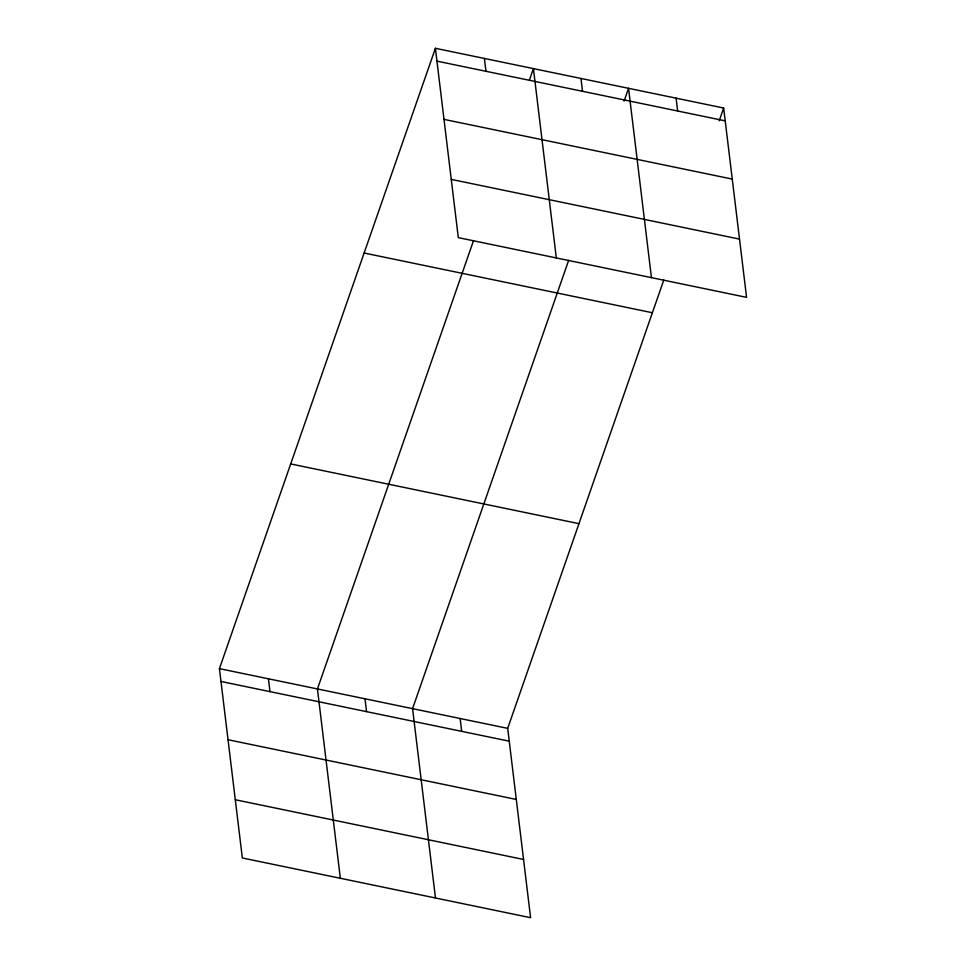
<?xml version="1.0" encoding="UTF-8"?>
<svg xmlns="http://www.w3.org/2000/svg" width="966" height="966" viewBox="0 0 966 966"><rect width="100%" height="100%" fill="white"/><g stroke="black" fill="none" stroke-linecap="round" stroke-linejoin="round"><path stroke-width="1.45" d="M663.775 280.043L507.693 728.364L530.6 917.7L242.345 857.977L219.427 668.641L435.4 48.3L723.655 108.023L746.573 297.359L458.307 237.636L435.4 48.3M473.521 240.619L317.44 688.951L340.346 878.287M529.453 79.985L533.413 68.61L556.319 257.934M568.648 260.337L412.567 708.658L435.473 897.994M624.084 101.104L628.54 88.317L651.446 277.64M719.211 120.822L723.655 108.023M436.958 61.136L725.212 120.859M443.998 119.373L732.264 179.096M451.267 179.386L739.521 239.109M364.134 253.02L652.388 312.743M290.694 463.934L578.96 523.657M219.427 668.641L507.693 728.364M220.985 681.477L509.239 741.2M228.024 739.727L516.291 799.45M235.293 799.739L523.548 859.462M676.091 98.17L677.649 111.005M580.977 78.463L582.522 91.299M484.401 58.455L485.958 71.291M460.13 718.511L461.676 731.347M365.003 698.804L366.549 711.64M268.427 678.796L269.985 691.632"/></g></svg>
